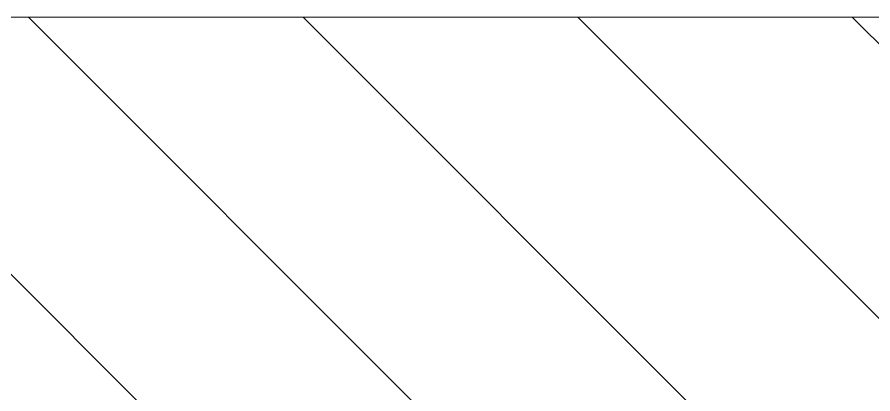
# Model space of a CAD drawing. Extents: x 174420 to 213214, y -41877 to -13498.
# Drawn here: x 211983.3 to 212049.4, y -25719 to -25689.9 of the extents above; entities that cross this region are included whole.
import ezdxf

# ---------------------------------------------------------------- set-up
doc = ezdxf.new("R2010")
doc.units = 0
doc.header["$LTSCALE"] = 500
doc.header["$MEASUREMENT"] = 0
doc.layers.get('0').update_dxf_attribs({"linetype": 'CONTINUOUS', "lineweight": 9})
doc.layers.add('COTAS', color=2, linetype='CONTINUOUS', lineweight=9)

# ---------------------------------------------------------------- blocks, each defined once
blk = doc.blocks.new('*X8')
at = {"color": 0}
for p, q in [((-1074.542, 2877.664), (-1138.042, 2941.164)), ((-1056.865, 2877.664), (-1120.365, 2941.164)), ((-1039.187, 2877.664), (-1102.687, 2941.164)), ((-1021.509, 2877.664), (-1085.009, 2941.164)), ((-1003.832, 2877.664), (-1067.332, 2941.164))]:
    blk.add_line(p, q, dxfattribs=at)

msp = doc.modelspace()

# ---------------------------------------------------------------- linework, layer by layer
at = {"lineweight": 9}
msp.add_line((211189.93, -25689.874), (212744.549, -25689.874), dxfattribs=at)

# ---------------------------------------------------------------- block references
at = {"layer": 'COTAS', "lineweight": 9, "xscale": 1.2, "yscale": 1.2, "zscale": 1.2}
msp.add_blockref('*X8', (213328.562, -29219.271), dxfattribs=at)

doc.saveas('drawing.dxf')
